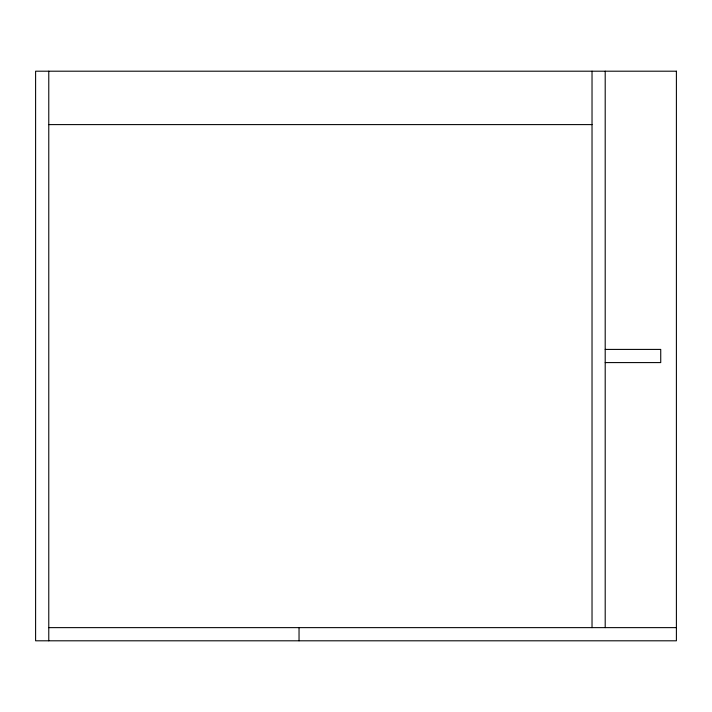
<?xml version="1.0" encoding="UTF-8"?>
<svg xmlns="http://www.w3.org/2000/svg" width="712" height="712" viewBox="0 0 712 712"><rect width="100%" height="100%" fill="white"/><g stroke="black" fill="none" stroke-linecap="round" stroke-linejoin="round"><path stroke-width="1.07" d="M48.772 124.6L592.028 124.6M605.209 349.414L660.736 349.414L660.736 362.586L605.209 362.586M48.772 627.628L676.4 627.628M605.2 71.2L605.2 627.628M592.028 71.2L592.028 627.628M299.04 627.628L299.04 640.8M48.772 71.2L48.772 640.8M676.4 71.2L35.6 71.2L35.6 640.8L676.4 640.8L676.4 71.2"/></g></svg>
